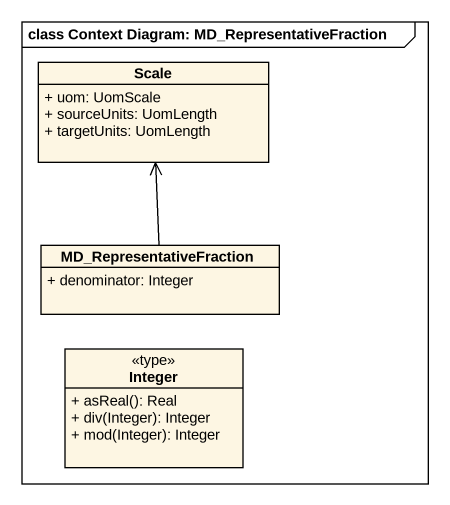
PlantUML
@startuml
mainframe class Context Diagram: MD_RepresentativeFraction
hide circle
hide empty members
skinparam classAttributeIconSize 0
class "Scale" as Scale_ {
  + uom: UomScale
  + sourceUnits: UomLength
  + targetUnits: UomLength
}
class MD_RepresentativeFraction {
  + denominator: Integer
}
class Integer <<type>> {
  + asReal(): Real
  + div(Integer): Integer
  + mod(Integer): Integer
}
Scale_ <-- MD_RepresentativeFraction
@enduml
